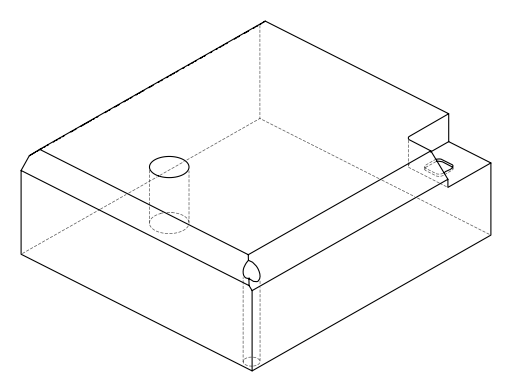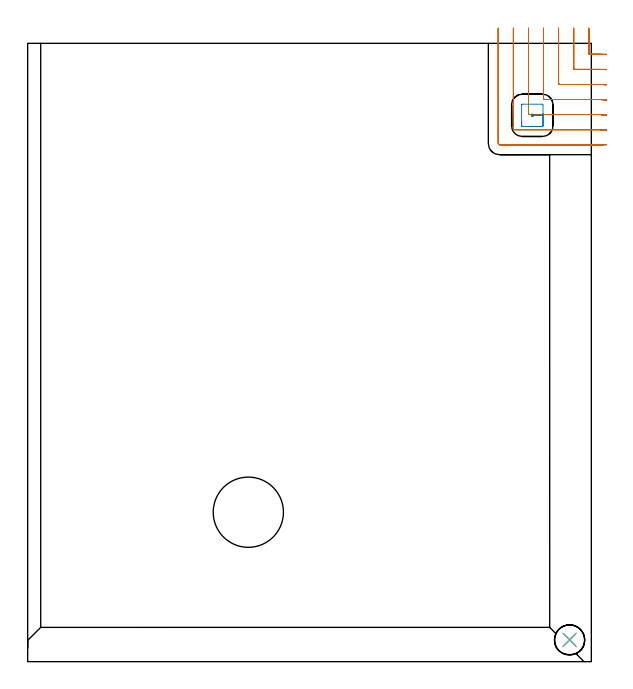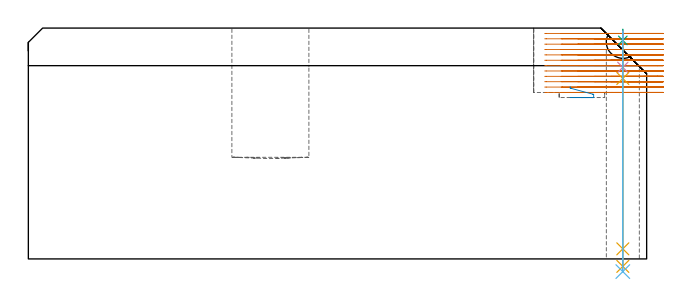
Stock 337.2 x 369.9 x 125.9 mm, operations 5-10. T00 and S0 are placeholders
(PLAN: 10 operations, 6 tool changes, 67.9 min)
(1 INDEXABLE_INSERT_DRILL_BLIND_HOLE_FROM_SOLID | STEP1POCKET | NXT0302_036 | 0.29 min | 97918 mm3)
(2 AREA_MILL | FG_CHAMFER_SURFACE | UGT0205_001 | 20.6 min | 70294 mm3)
(3 AREA_MILL_1 | FG_CHAMFER_SURFACE_1 | UGT0205_001 | 21.36 min | 93311 mm3)
(4 AREA_MILL_2 | FG_CHAMFER_SURFACE_2 | UGT0205_001 | 8.7 min | 10717 mm3)
(5 MILL_CORNER_NOTCH_RECTANGULAR | CORNER_NOTCH_RECTANGULAR | NXT0201_011 | Follow Part, ap 3, ae 75% | 15.39 min | 141086 mm3)
(6 MILL_RECTANGULAR_POCKET | POCKET_RECTANGULAR_STRAIGHT | NXT0201_011 | Follow Part, ap 3, ae 75% | 0.25 min | 1648 mm3)
(7 SPOT_DRILL | STEP1HOLE | NXT0321_9005460120000 | 0.05 min | 6 mm3)
(8 DRILL_BLIND_HOLE_INTO_CENTER | STEP1HOLE | NXT0301_089 | 0.08 min | 894 mm3)
(9 GUN_DRILL_THROUGH_HOLE | STEP1HOLE | UGT0307_008 | 0.61 min | 10016 mm3)
(10 DRILL_TO_ENLARGE_THROUGH_HOLE | STEP1HOLE | UGT0301_046 | 0.53 min | 17866 mm3)
(TOOL NXT0302_036 | Index. Insert Drill 42mm [880-D4200L50-05] | D42 PA176 FL210 Z2)
(TOOL UGT0205_001 | Chamfer Mill 20 x 3 x 45 deg. | D20 FL50 Z2)
(TOOL NXT0201_011 | ENDMILL 12mm [2P460-1200-NA 1630] | D12 FL38 Z6)
(TOOL NXT0321_9005460120000 | NC Spot Drill, 142deg, 12mm, Carbide, Uncoated | D12 PA142 FL30 Z2)
(TOOL NXT0301_089 | Carbide Drill 11.8mm [860.1-1180-035A1-MM 2214] | D11.8 PA140 FL55 Z2)
(TOOL UGT0307_008 | Gun Drill 11 mm | D11 PA130 FL24 Z1)
(TOOL UGT0301_046 | Twist Drill 18 mm | D18 PA118 FL130 Z2)
(OP 5 MILL_CORNER_NOTCH_RECTANGULAR)
G17 G21 G94 G90
T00 M6
G54
G17 G0 G90 X335.6 Y378.9 S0 M3
G43 Z135.9 H1
Z122.975
G94 G1 Y375.9 F250.
Y363.895 F500.
G3 X336.195 Y363.3 R0.6
G1 X341.672
G2 X343.2 Y363.278 R54.
G1 X346.199 Y363.194 F250.
G0 Z135.9
X326.6 Y378.9
Z122.975
G1 Y375.9
Y354.896 F500.
G3 X327.196 Y354.3 R0.6
G1 X341.672
G2 X343.2 Y354.274 R45.
G1 X346.198 Y354.172 F250.
G0 Z135.9
X317.6 Y378.9
Z122.975
G1 Y375.9
Y345.896 F500.
G3 X318.196 Y345.3 R0.6
G1 X341.672
G2 X343.2 Y345.268 R36.
G1 X346.197 Y345.14 F250.
G0 Z135.9
X308.6 Y378.9
Z122.975
G1 Y375.9
Y336.896 F500.
G3 X309.196 Y336.3 R0.6
G1 X341.672
G2 X343.2 Y336.257 R27.
G1 X346.195 Y336.087 F250.
G0 Z135.9
X299.6 Y378.9
Z122.975
G1 Y375.9
Y327.896 F500.
G3 X300.196 Y327.3 R0.6
G1 X341.672
G2 X343.2 Y327.235 R18.
G1 X346.189 Y326.98 F250.
G0 Z135.9
X290.6 Y378.9
Z122.975
G1 Y375.9
Y318.896 F500.
G3 X291.196 Y318.3 R0.6
G1 X341.672
G2 X343.2 Y318.169 R9.
G1 X346.156 Y317.66 F250.
G0 Z135.9
X281.6 Y378.9
Z122.975
G1 Y375.9
Y310.1 F500.
G3 X282.4 Y309.3 R0.8
G1 X341.672
X344.672 F250.
G0 Z135.9
X335.6 Y378.9
Z120.05
G1 Y375.9
Y363.895 F500.
G3 X336.195 Y363.3 R0.6
G1 X341.672
G2 X343.2 Y363.278 R54.
G1 X346.199 Y363.194 F250.
G0 Z135.9
X326.6 Y378.9
Z120.05
G1 Y375.9
Y354.896 F500.
G3 X327.196 Y354.3 R0.6
G1 X341.672
G2 X343.2 Y354.274 R45.
G1 X346.198 Y354.172 F250.
G0 Z135.9
X317.6 Y378.9
Z120.05
G1 Y375.9
Y345.896 F500.
G3 X318.196 Y345.3 R0.6
G1 X341.672
G2 X343.2 Y345.268 R36.
G1 X346.197 Y345.14 F250.
G0 Z135.9
X308.6 Y378.9
Z120.05
G1 Y375.9
Y336.896 F500.
G3 X309.196 Y336.3 R0.6
G1 X341.672
G2 X343.2 Y336.257 R27.
G1 X346.195 Y336.087 F250.
G0 Z135.9
X299.6 Y378.9
Z120.05
G1 Y375.9
Y327.896 F500.
G3 X300.196 Y327.3 R0.6
G1 X341.672
G2 X343.2 Y327.235 R18.
G1 X346.189 Y326.98 F250.
G0 Z135.9
X290.6 Y378.9
Z120.05
G1 Y375.9
Y318.896 F500.
G3 X291.196 Y318.3 R0.6
G1 X341.672
G2 X343.2 Y318.169 R9.
G1 X346.156 Y317.66 F250.
G0 Z135.9
X281.6 Y378.9
Z120.05
G1 Y375.9
Y310.1 F500.
G3 X282.4 Y309.3 R0.8
G1 X341.672
X344.672 F250.
G0 Z135.9
X335.6 Y378.9
Z117.125
G1 Y375.9
Y363.895 F500.
G3 X336.195 Y363.3 R0.6
G1 X341.672
G2 X343.2 Y363.278 R54.
G1 X346.199 Y363.194 F250.
G0 Z135.9
X326.6 Y378.9
Z117.125
G1 Y375.9
Y354.896 F500.
G3 X327.196 Y354.3 R0.6
G1 X341.672
G2 X343.2 Y354.274 R45.
G1 X346.198 Y354.172 F250.
G0 Z135.9
X317.6 Y378.9
Z117.125
G1 Y375.9
Y345.896 F500.
G3 X318.196 Y345.3 R0.6
G1 X341.672
G2 X343.2 Y345.268 R36.
G1 X346.197 Y345.14 F250.
G0 Z135.9
X308.6 Y378.9
Z117.125
G1 Y375.9
Y336.896 F500.
G3 X309.196 Y336.3 R0.6
G1 X341.672
G2 X343.2 Y336.257 R27.
G1 X346.195 Y336.087 F250.
G0 Z135.9
X299.6 Y378.9
Z117.125
G1 Y375.9
Y327.896 F500.
G3 X300.196 Y327.3 R0.6
G1 X341.672
G2 X343.2 Y327.235 R18.
G1 X346.189 Y326.98 F250.
G0 Z135.9
X290.6 Y378.9
Z117.125
G1 Y375.9
Y318.896 F500.
G3 X291.196 Y318.3 R0.6
G1 X341.672
G2 X343.2 Y318.169 R9.
G1 X346.156 Y317.66 F250.
G0 Z135.9
X281.6 Y378.9
Z117.125
G1 Y375.9
Y310.1 F500.
G3 X282.4 Y309.3 R0.8
G1 X341.672
X344.672 F250.
G0 Z135.9
X335.6 Y378.9
Z114.2
G1 Y375.9
Y363.895 F500.
G3 X336.195 Y363.3 R0.6
G1 X341.672
G2 X343.2 Y363.278 R54.
G1 X346.199 Y363.194 F250.
G0 Z135.9
X326.6 Y378.9
Z114.2
G1 Y375.9
Y354.896 F500.
G3 X327.196 Y354.3 R0.6
G1 X341.672
G2 X343.2 Y354.274 R45.
G1 X346.198 Y354.172 F250.
G0 Z135.9
X317.6 Y378.9
Z114.2
G1 Y375.9
Y345.896 F500.
G3 X318.196 Y345.3 R0.6
G1 X341.672
G2 X343.2 Y345.268 R36.
G1 X346.197 Y345.14 F250.
G0 Z135.9
X308.6 Y378.9
Z114.2
G1 Y375.9
Y336.896 F500.
G3 X309.196 Y336.3 R0.6
G1 X341.672
G2 X343.2 Y336.257 R27.
G1 X346.195 Y336.087 F250.
G0 Z135.9
X299.6 Y378.9
Z114.2
G1 Y375.9
Y327.896 F500.
G3 X300.196 Y327.3 R0.6
G1 X341.672
G2 X343.2 Y327.235 R18.
G1 X346.189 Y326.98 F250.
G0 Z135.9
X290.6 Y378.9
Z114.2
G1 Y375.9
Y318.896 F500.
G3 X291.196 Y318.3 R0.6
G1 X341.672
G2 X343.2 Y318.169 R9.
G1 X346.156 Y317.66 F250.
G0 Z135.9
X281.6 Y378.9
Z114.2
G1 Y375.9
Y310.1 F500.
G3 X282.4 Y309.3 R0.8
G1 X341.672
X344.672 F250.
G0 Z135.9
X335.6 Y378.9
Z111.275
G1 Y375.9
Y363.895 F500.
G3 X336.195 Y363.3 R0.6
G1 X341.672
G2 X343.2 Y363.278 R54.
G1 X346.199 Y363.194 F250.
G0 Z135.9
X326.6 Y378.9
Z111.275
G1 Y375.9
Y354.896 F500.
G3 X327.196 Y354.3 R0.6
G1 X341.672
G2 X343.2 Y354.274 R45.
G1 X346.198 Y354.172 F250.
G0 Z135.9
X317.6 Y378.9
Z111.275
G1 Y375.9
Y345.896 F500.
G3 X318.196 Y345.3 R0.6
G1 X341.672
G2 X343.2 Y345.268 R36.
G1 X346.197 Y345.14 F250.
G0 Z135.9
X308.6 Y378.9
Z111.275
G1 Y375.9
Y336.896 F500.
G3 X309.196 Y336.3 R0.6
G1 X341.672
G2 X343.2 Y336.257 R27.
G1 X346.195 Y336.087 F250.
G0 Z135.9
X299.6 Y378.9
Z111.275
G1 Y375.9
Y327.896 F500.
G3 X300.196 Y327.3 R0.6
G1 X341.672
G2 X343.2 Y327.235 R18.
G1 X346.189 Y326.98 F250.
G0 Z135.9
X290.6 Y378.9
Z111.275
G1 Y375.9
Y318.896 F500.
G3 X291.196 Y318.3 R0.6
G1 X341.672
G2 X343.2 Y318.169 R9.
G1 X346.156 Y317.66 F250.
G0 Z135.9
X281.6 Y378.9
Z111.275
G1 Y375.9
Y310.1 F500.
G3 X282.4 Y309.3 R0.8
G1 X341.672
X344.672 F250.
G0 Z135.9
X335.6 Y378.9
Z108.35
G1 Y375.9
Y363.895 F500.
G3 X336.195 Y363.3 R0.6
G1 X342.542
G2 X343.2 Y363.296 R54.
G1 X346.2 Y363.259 F250.
G0 Z135.9
X326.6 Y378.9
Z108.35
G1 Y375.9
Y354.896 F500.
G3 X327.196 Y354.3 R0.6
G1 X342.542
G2 X343.2 Y354.295 R45.
G1 X346.2 Y354.251 F250.
G0 Z135.9
X317.6 Y378.9
Z108.35
G1 Y375.9
Y345.896 F500.
G3 X318.196 Y345.3 R0.6
G1 X342.542
G2 X343.2 Y345.294 R36.
G1 X346.199 Y345.239 F250.
G0 Z135.9
X308.6 Y378.9
Z108.35
G1 Y375.9
Y336.896 F500.
G3 X309.196 Y336.3 R0.6
G1 X342.542
G2 X343.2 Y336.292 R27.
G1 X346.199 Y336.219 F250.
G0 Z135.9
X299.6 Y378.9
Z108.35
G1 Y375.9
Y327.896 F500.
G3 X300.196 Y327.3 R0.6
G1 X342.542
G2 X343.2 Y327.288 R18.
G1 X346.198 Y327.178 F250.
G0 Z135.9
X290.6 Y378.9
Z108.35
G1 Y375.9
Y318.897 F500.
G3 X291.197 Y318.3 R0.6
G1 X342.542
G2 X343.2 Y318.276 R9.
G1 X346.192 Y318.057 F250.
G0 Z135.9
X281.6 Y378.9
Z108.35
G1 Y375.9
Y310.1 F500.
G3 X282.4 Y309.3 R0.8
G1 X342.542
X345.542 F250.
G0 Z135.9
X335.6 Y378.9
Z105.425
G1 Y375.9
Y363.895 F500.
G3 X336.195 Y363.3 R0.6
G1 X343.2
X346.2 F250.
G0 Z135.9
X326.6 Y378.9
Z105.425
G1 Y375.9
Y354.896 F500.
G3 X327.196 Y354.3 R0.6
G1 X343.2
X346.2 F250.
G0 Z135.9
X317.6 Y378.9
Z105.425
G1 Y375.9
Y345.896 F500.
G3 X318.196 Y345.3 R0.6
G1 X343.2
X346.2 F250.
G0 Z135.9
X308.6 Y378.9
Z105.425
G1 Y375.9
Y336.896 F500.
G3 X309.196 Y336.3 R0.6
G1 X343.2
X346.2 F250.
G0 Z135.9
X299.6 Y378.9
Z105.425
G1 Y375.9
Y327.896 F500.
G3 X300.196 Y327.3 R0.6
G1 X343.2
X346.2 F250.
G0 Z135.9
X290.6 Y378.9
Z105.425
G1 Y375.9
Y318.897 F500.
G3 X291.197 Y318.3 R0.6
G1 X343.2
X346.2 F250.
G0 Z135.9
X281.6 Y378.9
Z105.425
G1 Y375.9
Y310.1 F500.
G3 X282.4 Y309.3 R0.8
G1 X343.2
X346.2 F250.
G0 Z135.9
X335.6 Y378.9
Z102.5
G1 Y375.9
Y363.895 F500.
G3 X336.195 Y363.3 R0.6
G1 X343.2
X346.2 F250.
G0 Z135.9
X326.6 Y378.9
Z102.5
G1 Y375.9
Y354.896 F500.
G3 X327.196 Y354.3 R0.6
G1 X343.2
X346.2 F250.
G0 Z135.9
X317.6 Y378.9
Z102.5
G1 Y375.9
Y345.896 F500.
G3 X318.196 Y345.3 R0.6
G1 X343.2
X346.2 F250.
G0 Z135.9
X308.6 Y378.9
Z102.5
G1 Y375.9
Y336.896 F500.
G3 X309.196 Y336.3 R0.6
G1 X343.2
X346.2 F250.
G0 Z135.9
X299.6 Y378.9
Z102.5
G1 Y375.9
Y327.896 F500.
G3 X300.196 Y327.3 R0.6
G1 X343.2
X346.2 F250.
G0 Z135.9
X290.6 Y378.9
Z102.5
G1 Y375.9
Y318.897 F500.
G3 X291.197 Y318.3 R0.6
G1 X343.2
X346.2 F250.
G0 Z135.9
X281.6 Y378.9
Z102.5
G1 Y375.9
Y310.1 F500.
G3 X282.4 Y309.3 R0.8
G1 X343.2
X346.2 F250.
G0 Z135.9
X335.6 Y378.9
Z99.575
G1 Y375.9
Y363.895 F500.
G3 X336.195 Y363.3 R0.6
G1 X343.2
X346.2 F250.
G0 Z135.9
X326.6 Y378.9
Z99.575
G1 Y375.9
Y354.896 F500.
G3 X327.196 Y354.3 R0.6
G1 X343.2
X346.2 F250.
G0 Z135.9
X317.6 Y378.9
Z99.575
G1 Y375.9
Y345.896 F500.
G3 X318.196 Y345.3 R0.6
G1 X343.2
X346.2 F250.
G0 Z135.9
X308.6 Y378.9
Z99.575
G1 Y375.9
Y336.896 F500.
G3 X309.196 Y336.3 R0.6
G1 X343.2
X346.2 F250.
G0 Z135.9
X299.6 Y378.9
Z99.575
G1 Y375.9
Y327.896 F500.
G3 X300.196 Y327.3 R0.6
G1 X343.2
X346.2 F250.
G0 Z135.9
X290.6 Y378.9
Z99.575
G1 Y375.9
Y318.897 F500.
G3 X291.197 Y318.3 R0.6
G1 X343.2
X346.2 F250.
G0 Z135.9
X281.6 Y378.9
Z99.575
G1 Y375.9
Y310.1 F500.
G3 X282.4 Y309.3 R0.8
G1 X343.2
X346.2 F250.
G0 Z135.9
X335.6 Y378.9
Z96.65
G1 Y375.9
Y363.895 F500.
G3 X336.195 Y363.3 R0.6
G1 X343.2
X346.2 F250.
G0 Z135.9
X326.6 Y378.9
Z96.65
G1 Y375.9
Y354.896 F500.
G3 X327.196 Y354.3 R0.6
G1 X343.2
X346.2 F250.
G0 Z135.9
X317.6 Y378.9
Z96.65
G1 Y375.9
Y345.896 F500.
G3 X318.196 Y345.3 R0.6
G1 X343.2
X346.2 F250.
G0 Z135.9
X308.6 Y378.9
Z96.65
G1 Y375.9
Y336.896 F500.
G3 X309.196 Y336.3 R0.6
G1 X343.2
X346.2 F250.
G0 Z135.9
X299.6 Y378.9
Z96.65
G1 Y375.9
Y327.896 F500.
G3 X300.196 Y327.3 R0.6
G1 X343.2
X346.2 F250.
G0 Z135.9
X290.6 Y378.9
Z96.65
G1 Y375.9
Y318.897 F500.
G3 X291.197 Y318.3 R0.6
G1 X343.2
X346.2 F250.
G0 Z135.9
X281.6 Y378.9
Z96.65
G1 Y375.9
Y310.1 F500.
G3 X282.4 Y309.3 R0.8
G1 X343.2
X346.2 F250.
G0 Z135.9
X335.6 Y378.9
Z93.725
G1 Y375.9
Y363.895 F500.
G3 X336.195 Y363.3 R0.6
G1 X343.2
X346.2 F250.
G0 Z135.9
X326.6 Y378.9
Z93.725
G1 Y375.9
Y354.896 F500.
G3 X327.196 Y354.3 R0.6
G1 X343.2
X346.2 F250.
G0 Z135.9
X317.6 Y378.9
Z93.725
G1 Y375.9
Y345.896 F500.
G3 X318.196 Y345.3 R0.6
G1 X343.2
X346.2 F250.
G0 Z135.9
X308.6 Y378.9
Z93.725
G1 Y375.9
Y336.896 F500.
G3 X309.196 Y336.3 R0.6
G1 X343.2
X346.2 F250.
G0 Z135.9
X299.6 Y378.9
Z93.725
G1 Y375.9
Y327.896 F500.
G3 X300.196 Y327.3 R0.6
G1 X343.2
X346.2 F250.
G0 Z135.9
X290.6 Y378.9
Z93.725
G1 Y375.9
Y318.897 F500.
G3 X291.197 Y318.3 R0.6
G1 X343.2
X346.2 F250.
G0 Z135.9
X281.6 Y378.9
Z93.725
G1 Y375.9
Y310.1 F500.
G3 X282.4 Y309.3 R0.8
G1 X343.2
X346.2 F250.
G0 Z135.9
X335.6 Y378.9
Z90.8
G1 Y375.9
Y363.895 F500.
G3 X336.195 Y363.3 R0.6
G1 X343.2
X346.2 F250.
G0 Z135.9
X326.6 Y378.9
Z90.8
G1 Y375.9
Y354.896 F500.
G3 X327.196 Y354.3 R0.6
G1 X343.2
X346.2 F250.
G0 Z135.9
X317.6 Y378.9
Z90.8
G1 Y375.9
Y345.896 F500.
G3 X318.196 Y345.3 R0.6
G1 X343.2
X346.2 F250.
G0 Z135.9
X308.6 Y378.9
Z90.8
G1 Y375.9
Y336.896 F500.
G3 X309.196 Y336.3 R0.6
G1 X343.2
X346.2 F250.
G0 Z135.9
X299.6 Y378.9
Z90.8
G1 Y375.9
Y327.896 F500.
G3 X300.196 Y327.3 R0.6
G1 X343.2
X346.2 F250.
G0 Z135.9
X290.6 Y378.9
Z90.8
G1 Y375.9
Y318.897 F500.
G3 X291.197 Y318.3 R0.6
G1 X343.2
X346.2 F250.
G0 Z135.9
X281.6 Y378.9
Z90.8
G1 Y375.9
Y310.1 F500.
G3 X282.4 Y309.3 R0.8
G1 X343.2
X346.2 F250.
G0 Z135.9
M5
M2
(OP 6 MILL_RECTANGULAR_POCKET)
G17 G21 G94 G90
T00 M6
G54
G17 G0 G90 X295.5 Y323.247 S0 M3
G43 Z135.9 H1
Z93.915
G94 G1 Y320.629 Z93.214 F250.
X295.548 Y320.474 Z93.171
X295.643 Y320.343 Z93.127
X295.774 Y320.248 Z93.084
X295.929 Y320.2 Z93.04
X307.871 Z89.841
X308.026 Y320.248 Z89.797
X308.157 Y320.343 Z89.754
X308.252 Y320.474 Z89.71
X308.3 Y320.629 Z89.667
Y326.85 Z88.
X302.3
Y327.5 F500.
X301.5
Y326.2
X302.3
Y326.85
X308.3
Y333.
G3 X307.8 Y333.5 R0.5
G1 X296.
G3 X295.5 Y333. R0.5
G1 Y320.7
G3 X296. Y320.2 R0.5
G1 X307.8
G3 X308.3 Y320.7 R0.5
G1 Y326.85
Y327.85
G0 Z135.9
M5
M2
(OP 7 SPOT_DRILL)
G17 G21 G94 G90
T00 M6
G54
G17 G0 G90 X324.2 Y13. S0 M3
G43 Z135.9 H0
G94 G81 G98 Z119.172 F250. R125.172
G80
M5
M2
(OP 8 DRILL_BLIND_HOLE_INTO_CENTER)
G17 G21 G94 G90
T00 M6
G54
G17 G0 G90 X324.2 Y13. S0 M3
G43 Z135.9 H1
G94 G81 G98 Z104.472 F250. R124.172
G80
M5
M2
(OP 9 GUN_DRILL_THROUGH_HOLE)
G17 G21 G94 G90
T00 M6
G54
G17 G0 G90 X324.2 Y13. M8
G43 Z135.9 H0
Z117.948
S716 M3
G94 G1 Z98.409 F125. M26
G4 X.084
Z5.5 F250.
G4 X.084
Z-4.065 F125.
G4 X.084
M5
M9
G0 Z117.948
Z135.9
M2
(OP 10 DRILL_TO_ENLARGE_THROUGH_HOLE)
G17 G21 G94 G90
T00 M6
G54
G17 G0 G90 X324.2 Y13. S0 M3
G43 Z135.9 H0
G94 G73 G98 Z-6.908 F250. Q16.135 R124.172
G80
M5
M2
